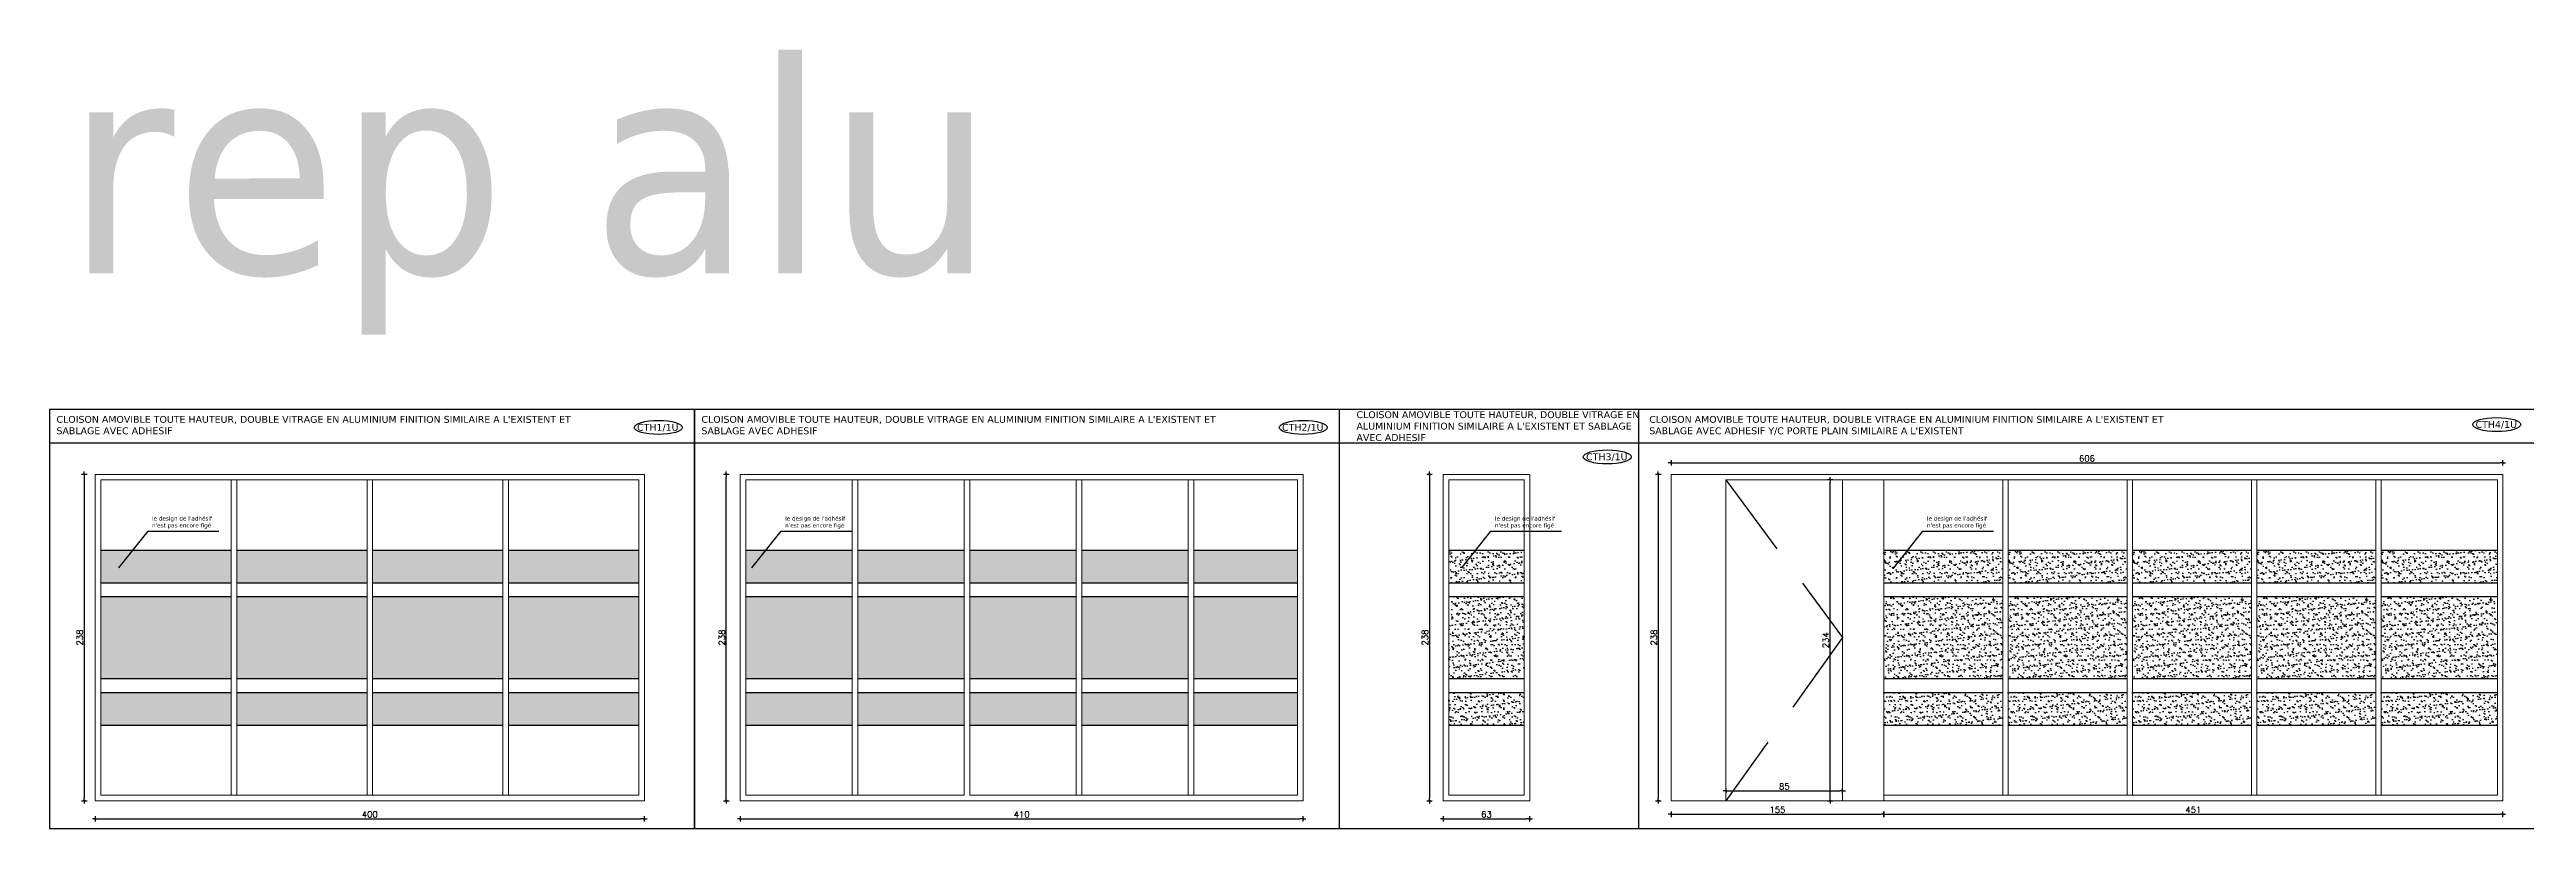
# Model space of a CAD drawing. Header units: millimetres. Extents: x 253 to 682, y -1208 to -847.
# Drawn here: x 604.66 to 622.71, y -1082.32 to -1076.64 of the extents above; entities that cross this region are included whole.
import ezdxf
from ezdxf.enums import TextEntityAlignment as Align

# ---------------------------------------------------------------- set-up
doc = ezdxf.new("R2010")
doc.units = ezdxf.units.MM
doc.header["$LTSCALE"] = 10
doc.header["$MEASUREMENT"] = 0
doc.header["$PDMODE"] = 35
doc.linetypes.add('HIDDEN', pattern=[0.375, 0.25, -0.125])
for name, color, linetype in [('COTATION', 203, 'Continuous'), ('HACHURE', 252, 'Continuous'), ('rev sol', 253, 'Continuous'), ('TEXTE', 1, 'Continuous')]:
    doc.layers.add(name, color=color, linetype=linetype)
doc.layers.add('men-porte', color=30, linetype='Continuous', lineweight=5)
doc.styles.get("Standard").update_dxf_attribs({"font": 'txt.shx'})
doc.styles.add('Verdana', font='verdana.ttf')
doc.dimstyles.new('Cote(1 20)', dxfattribs={"dimtxt": 0.045, "dimasz": 0.02, "dimexe": 0.2, "dimexo": 0.6, "dimgap": 0.01, "dimtad": 1, "dimdec": 0, "dimlfac": 100, "dimzin": 5, "dimdsep": 46, "dimtxsty": 'Standard', "dimblk1": 'DIM', "dimblk2": 'DIM', "dimsah": 1, "dimcen": 0.05, "dimdle": 0.1, "dimse1": 1, "dimse2": 1, "dimclrt": 256, "dimadec": 0, "dimazin": 0, "dimtfac": 1, "dimtdec": 0, "dimtmove": 2, "dimatfit": 3, "dimldrblk": 'DIM', "dimfxl": 1, "dimtolj": 1, "dimtzin": 0, "dimarcsym": 0})

# ---------------------------------------------------------------- blocks, each defined once
blk = doc.blocks.new('DIM')
for p, q in [((-0.2, 0), (-1, 0)), ((0, 0.2), (0, 1)), ((0.2, 0), (1, 0)), ((0, -1), (0, -0.2))]:
    blk.add_line(p, q)
blk.add_circle((0, 0), 0.2)
blk = doc.blocks.new('*D18473')
at = {"layer": 'COTATION', "color": 0, "lineweight": -2, "ltscale": 0.02, "transparency": 16777216}
blk.add_line((604.915, -1079.759), (604.915, -1082.099), dxfattribs=at)
at = {"layer": 'Defpoints', "color": 0, "ltscale": 0.02, "transparency": 16777216}
for p in [(604.995, -1079.739), (604.915, -1082.119), (604.995, -1082.119)]:
    blk.add_point(p, dxfattribs=at)
at = {"layer": 'COTATION', "color": 0, "lineweight": -2, "ltscale": 0.02, "transparency": 16777216, "xscale": 0.02, "yscale": 0.02, "zscale": 0.02}
for p, rotation in [((604.915, -1079.739), 90), ((604.915, -1082.119), 270)]:
    blk.add_blockref('DIM', p, dxfattribs=dict(at, rotation=rotation))
at = {"layer": 'COTATION', "ltscale": 0.02, "transparency": 16777216, "insert": (604.882, -1080.929), "char_height": 0.045, "attachment_point": 5, "rotation": 90}
blk.add_mtext('\\A1;238', dxfattribs=at)
blk = doc.blocks.new('*D18474')
at = {"layer": 'COTATION', "color": 0, "lineweight": -2, "ltscale": 0.02, "transparency": 16777216}
blk.add_line((605.015, -1082.251), (608.975, -1082.251), dxfattribs=at)
at = {"layer": 'Defpoints', "color": 0, "ltscale": 0.02, "transparency": 16777216}
for p in [(604.995, -1082.079), (608.995, -1082.079), (608.995, -1082.251)]:
    blk.add_point(p, dxfattribs=at)
at = {"layer": 'COTATION', "color": 0, "lineweight": -2, "ltscale": 0.02, "transparency": 16777216, "xscale": 0.02, "yscale": 0.02, "zscale": 0.02, "rotation": 180}
blk.add_blockref('DIM', (604.995, -1082.251), dxfattribs=at)
at = {"layer": 'COTATION', "color": 0, "lineweight": -2, "ltscale": 0.02, "transparency": 16777216, "xscale": 0.02, "yscale": 0.02, "zscale": 0.02}
blk.add_blockref('DIM', (608.995, -1082.251), dxfattribs=at)
at = {"layer": 'COTATION', "ltscale": 0.02, "transparency": 16777216, "insert": (606.995, -1082.219), "char_height": 0.045, "attachment_point": 5}
blk.add_mtext('\\A1;400', dxfattribs=at)
blk = doc.blocks.new('*D18475')
at = {"layer": 'COTATION', "color": 0, "lineweight": -2, "ltscale": 0.02, "transparency": 16777216}
blk.add_line((609.592, -1082.099), (609.592, -1079.759), dxfattribs=at)
at = {"layer": 'Defpoints', "color": 0, "ltscale": 0.02, "transparency": 16777216}
for p in [(609.592, -1079.739), (609.694, -1079.739), (609.694, -1082.119)]:
    blk.add_point(p, dxfattribs=at)
at = {"layer": 'COTATION', "color": 0, "lineweight": -2, "ltscale": 0.02, "transparency": 16777216, "xscale": 0.02, "yscale": 0.02, "zscale": 0.02}
for p, rotation in [((609.592, -1079.739), 90), ((609.592, -1082.119), 270)]:
    blk.add_blockref('DIM', p, dxfattribs=dict(at, rotation=rotation))
at = {"layer": 'COTATION', "ltscale": 0.02, "transparency": 16777216, "insert": (609.56, -1080.929), "char_height": 0.045, "attachment_point": 5, "rotation": 90}
blk.add_mtext('\\A1;238', dxfattribs=at)
blk = doc.blocks.new('*D18476')
at = {"layer": 'COTATION', "color": 0, "lineweight": -2, "ltscale": 0.02, "transparency": 16777216}
blk.add_line((609.714, -1082.251), (613.774, -1082.251), dxfattribs=at)
at = {"layer": 'Defpoints', "color": 0, "ltscale": 0.02, "transparency": 16777216}
for p in [(609.694, -1082.119), (613.794, -1082.119), (613.794, -1082.251)]:
    blk.add_point(p, dxfattribs=at)
at = {"layer": 'COTATION', "color": 0, "lineweight": -2, "ltscale": 0.02, "transparency": 16777216, "xscale": 0.02, "yscale": 0.02, "zscale": 0.02, "rotation": 180}
blk.add_blockref('DIM', (609.694, -1082.251), dxfattribs=at)
at = {"layer": 'COTATION', "color": 0, "lineweight": -2, "ltscale": 0.02, "transparency": 16777216, "xscale": 0.02, "yscale": 0.02, "zscale": 0.02}
blk.add_blockref('DIM', (613.794, -1082.251), dxfattribs=at)
at = {"layer": 'COTATION', "ltscale": 0.02, "transparency": 16777216, "insert": (611.744, -1082.219), "char_height": 0.045, "attachment_point": 5}
blk.add_mtext('\\A1;410', dxfattribs=at)
blk = doc.blocks.new('*D18477')
at = {"layer": 'COTATION', "color": 0, "lineweight": -2, "ltscale": 0.02, "transparency": 16777216}
blk.add_line((614.715, -1079.759), (614.715, -1082.099), dxfattribs=at)
at = {"layer": 'Defpoints', "color": 0, "ltscale": 0.02, "transparency": 16777216}
for p in [(614.815, -1079.739), (614.715, -1082.119), (614.815, -1082.119)]:
    blk.add_point(p, dxfattribs=at)
at = {"layer": 'COTATION', "color": 0, "lineweight": -2, "ltscale": 0.02, "transparency": 16777216, "xscale": 0.02, "yscale": 0.02, "zscale": 0.02}
for p, rotation in [((614.715, -1079.739), 90), ((614.715, -1082.119), 270)]:
    blk.add_blockref('DIM', p, dxfattribs=dict(at, rotation=rotation))
at = {"layer": 'COTATION', "ltscale": 0.02, "transparency": 16777216, "insert": (614.682, -1080.929), "char_height": 0.045, "attachment_point": 5, "rotation": 90}
blk.add_mtext('\\A1;238', dxfattribs=at)
blk = doc.blocks.new('*D18478')
at = {"layer": 'COTATION', "color": 0, "lineweight": -2, "ltscale": 0.02, "transparency": 16777216}
blk.add_line((614.835, -1082.251), (615.425, -1082.251), dxfattribs=at)
at = {"layer": 'Defpoints', "color": 0, "ltscale": 0.02, "transparency": 16777216}
for p in [(614.815, -1082.119), (615.445, -1082.119), (615.445, -1082.251)]:
    blk.add_point(p, dxfattribs=at)
at = {"layer": 'COTATION', "color": 0, "lineweight": -2, "ltscale": 0.02, "transparency": 16777216, "xscale": 0.02, "yscale": 0.02, "zscale": 0.02, "rotation": 180}
blk.add_blockref('DIM', (614.815, -1082.251), dxfattribs=at)
at = {"layer": 'COTATION', "color": 0, "lineweight": -2, "ltscale": 0.02, "transparency": 16777216, "xscale": 0.02, "yscale": 0.02, "zscale": 0.02}
blk.add_blockref('DIM', (615.445, -1082.251), dxfattribs=at)
at = {"layer": 'COTATION', "ltscale": 0.02, "transparency": 16777216, "insert": (615.13, -1082.219), "char_height": 0.045, "attachment_point": 5}
blk.add_mtext('\\A1;63', dxfattribs=at)
blk = doc.blocks.new('*D18479')
at = {"layer": 'COTATION', "color": 0, "lineweight": -2, "ltscale": 0.02, "transparency": 16777216}
blk.add_line((616.382, -1079.759), (616.382, -1082.099), dxfattribs=at)
at = {"layer": 'Defpoints', "color": 0, "ltscale": 0.02, "transparency": 16777216}
for p in [(616.475, -1079.739), (616.382, -1082.119), (616.475, -1082.119)]:
    blk.add_point(p, dxfattribs=at)
at = {"layer": 'COTATION', "color": 0, "lineweight": -2, "ltscale": 0.02, "transparency": 16777216, "xscale": 0.02, "yscale": 0.02, "zscale": 0.02}
for p, rotation in [((616.382, -1079.739), 90), ((616.382, -1082.119), 270)]:
    blk.add_blockref('DIM', p, dxfattribs=dict(at, rotation=rotation))
at = {"layer": 'COTATION', "ltscale": 0.02, "transparency": 16777216, "insert": (616.35, -1080.929), "char_height": 0.045, "attachment_point": 5, "rotation": 90}
blk.add_mtext('\\A1;238', dxfattribs=at)
blk = doc.blocks.new('*D18480')
at = {"layer": 'COTATION', "color": 0, "lineweight": -2, "ltscale": 0.02, "transparency": 16777216}
blk.add_line((617.634, -1082.099), (617.634, -1079.799), dxfattribs=at)
at = {"layer": 'Defpoints', "color": 0, "ltscale": 0.02, "transparency": 16777216}
for p in [(617.634, -1079.779), (617.725, -1079.779), (617.725, -1082.119)]:
    blk.add_point(p, dxfattribs=at)
at = {"layer": 'COTATION', "color": 0, "lineweight": -2, "ltscale": 0.02, "transparency": 16777216, "xscale": 0.02, "yscale": 0.02, "zscale": 0.02}
for p, rotation in [((617.634, -1079.779), 90), ((617.634, -1082.119), 270)]:
    blk.add_blockref('DIM', p, dxfattribs=dict(at, rotation=rotation))
at = {"layer": 'COTATION', "ltscale": 0.02, "transparency": 16777216, "insert": (617.602, -1080.949), "char_height": 0.045, "attachment_point": 5, "rotation": 90}
blk.add_mtext('\\A1;234', dxfattribs=at)
blk = doc.blocks.new('*D18481')
at = {"layer": 'COTATION', "color": 0, "lineweight": -2, "ltscale": 0.02, "transparency": 16777216}
blk.add_line((616.495, -1082.218), (618.005, -1082.218), dxfattribs=at)
at = {"layer": 'Defpoints', "color": 0, "ltscale": 0.02, "transparency": 16777216}
for p in [(616.475, -1082.119), (618.025, -1082.119), (618.025, -1082.218)]:
    blk.add_point(p, dxfattribs=at)
at = {"layer": 'COTATION', "color": 0, "lineweight": -2, "ltscale": 0.02, "transparency": 16777216, "xscale": 0.02, "yscale": 0.02, "zscale": 0.02, "rotation": 180}
blk.add_blockref('DIM', (616.475, -1082.218), dxfattribs=at)
at = {"layer": 'COTATION', "color": 0, "lineweight": -2, "ltscale": 0.02, "transparency": 16777216, "xscale": 0.02, "yscale": 0.02, "zscale": 0.02}
blk.add_blockref('DIM', (618.025, -1082.218), dxfattribs=at)
at = {"layer": 'COTATION', "ltscale": 0.02, "transparency": 16777216, "insert": (617.25, -1082.185), "char_height": 0.045, "attachment_point": 5}
blk.add_mtext('\\A1;155', dxfattribs=at)
blk = doc.blocks.new('*D18482')
at = {"layer": 'COTATION', "color": 0, "lineweight": -2, "ltscale": 0.02, "transparency": 16777216}
blk.add_line((616.895, -1082.047), (617.705, -1082.047), dxfattribs=at)
at = {"layer": 'Defpoints', "color": 0, "ltscale": 0.02, "transparency": 16777216}
for p in [(616.875, -1081.911), (617.725, -1081.911), (617.725, -1082.047)]:
    blk.add_point(p, dxfattribs=at)
at = {"layer": 'COTATION', "color": 0, "lineweight": -2, "ltscale": 0.02, "transparency": 16777216, "xscale": 0.02, "yscale": 0.02, "zscale": 0.02, "rotation": 180}
blk.add_blockref('DIM', (616.875, -1082.047), dxfattribs=at)
at = {"layer": 'COTATION', "color": 0, "lineweight": -2, "ltscale": 0.02, "transparency": 16777216, "xscale": 0.02, "yscale": 0.02, "zscale": 0.02}
blk.add_blockref('DIM', (617.725, -1082.047), dxfattribs=at)
at = {"layer": 'COTATION', "ltscale": 0.02, "transparency": 16777216, "insert": (617.3, -1082.015), "char_height": 0.045, "attachment_point": 5}
blk.add_mtext('\\A1;85', dxfattribs=at)
blk = doc.blocks.new('*D18483')
at = {"layer": 'COTATION', "color": 0, "lineweight": -2, "ltscale": 0.02, "transparency": 16777216}
blk.add_line((616.495, -1079.655), (622.515, -1079.655), dxfattribs=at)
at = {"layer": 'Defpoints', "color": 0, "ltscale": 0.02, "transparency": 16777216}
for p in [(616.475, -1079.739), (622.535, -1079.655), (622.535, -1079.739)]:
    blk.add_point(p, dxfattribs=at)
at = {"layer": 'COTATION', "color": 0, "lineweight": -2, "ltscale": 0.02, "transparency": 16777216, "xscale": 0.02, "yscale": 0.02, "zscale": 0.02, "rotation": 180}
blk.add_blockref('DIM', (616.475, -1079.655), dxfattribs=at)
at = {"layer": 'COTATION', "color": 0, "lineweight": -2, "ltscale": 0.02, "transparency": 16777216, "xscale": 0.02, "yscale": 0.02, "zscale": 0.02}
blk.add_blockref('DIM', (622.535, -1079.655), dxfattribs=at)
at = {"layer": 'COTATION', "ltscale": 0.02, "transparency": 16777216, "insert": (619.505, -1079.623), "char_height": 0.045, "attachment_point": 5}
blk.add_mtext('\\A1;606', dxfattribs=at)
blk = doc.blocks.new('*D18484')
at = {"layer": 'COTATION', "color": 0, "lineweight": -2, "ltscale": 0.02, "transparency": 16777216}
blk.add_line((618.045, -1082.218), (622.515, -1082.218), dxfattribs=at)
at = {"layer": 'Defpoints', "color": 0, "ltscale": 0.02, "transparency": 16777216}
for p in [(618.025, -1082.119), (622.535, -1082.119), (622.535, -1082.218)]:
    blk.add_point(p, dxfattribs=at)
at = {"layer": 'COTATION', "color": 0, "lineweight": -2, "ltscale": 0.02, "transparency": 16777216, "xscale": 0.02, "yscale": 0.02, "zscale": 0.02, "rotation": 180}
blk.add_blockref('DIM', (618.025, -1082.218), dxfattribs=at)
at = {"layer": 'COTATION', "color": 0, "lineweight": -2, "ltscale": 0.02, "transparency": 16777216, "xscale": 0.02, "yscale": 0.02, "zscale": 0.02}
blk.add_blockref('DIM', (622.535, -1082.218), dxfattribs=at)
at = {"layer": 'COTATION', "ltscale": 0.02, "transparency": 16777216, "insert": (620.28, -1082.185), "char_height": 0.045, "attachment_point": 5}
blk.add_mtext('\\A1;451', dxfattribs=at)

msp = doc.modelspace()

# ---------------------------------------------------------------- hatches: boundary and pattern name
at = {"layer": 'HACHURE'}
h = msp.add_hatch(dxfattribs=at)
h.set_pattern_fill('AR-SAND', color=256, scale=0.03)
h.set_pattern_definition([(37.5, (191.942868, 1.88464), (-0.0018898007, 0.057804713), [0, -0.0456, 0, -0.051, 0, -0.04875]), (7.5, (191.94287, 1.88464), (0.053093301, 0.084664382), [0, -0.0246, 0, -0.0411, 0, -0.01575]), (327.5, (191.90597, 1.88464), (0.0934242559, 0.0001697716), [0, -0.015, 0, -0.054, 0, -0.0705]), (317.5, (191.90597, 1.88464), (0.090183798, 0.026330267), [0, -0.0075, 0, -0.0354, 0, -0.0405])])
h.paths.add_polyline_path([(605.985, -1081.229), (605.985, -1080.629), (605.035, -1080.629), (605.035, -1081.229)])
h.paths.add_polyline_path([(605.985, -1080.529), (605.985, -1080.292), (605.035, -1080.292), (605.035, -1080.529)])
h.paths.add_polyline_path([(605.985, -1081.567), (605.985, -1081.329), (605.035, -1081.329), (605.035, -1081.567)])
h.paths.add_polyline_path([(606.975, -1081.567), (606.975, -1081.329), (606.025, -1081.329), (606.025, -1081.567)])
h.paths.add_polyline_path([(606.975, -1081.229), (606.975, -1080.629), (606.025, -1080.629), (606.025, -1081.229)])
h.paths.add_polyline_path([(606.975, -1080.529), (606.975, -1080.292), (606.025, -1080.292), (606.025, -1080.529)])
h.paths.add_polyline_path([(607.965, -1080.529), (607.965, -1080.292), (607.015, -1080.292), (607.015, -1080.529)])
h.paths.add_polyline_path([(608.005, -1080.292), (608.005, -1080.529), (608.955, -1080.529), (608.955, -1080.292)])
h.paths.add_polyline_path([(607.965, -1081.229), (607.965, -1080.629), (607.015, -1080.629), (607.015, -1081.229)])
h.paths.add_polyline_path([(608.005, -1080.629), (608.005, -1081.229), (608.955, -1081.229), (608.955, -1080.629)])
h.paths.add_polyline_path([(608.005, -1081.329), (608.005, -1081.567), (608.955, -1081.567), (608.955, -1081.329)])
h.paths.add_polyline_path([(607.965, -1081.567), (607.965, -1081.329), (607.015, -1081.329), (607.015, -1081.567)])
h = msp.add_hatch(dxfattribs=at)
h.set_pattern_fill('AR-SAND', color=256, scale=0.03)
h.set_pattern_definition([(37.5, (290654.832887, 332835.75672), (-0.0018898007433, 0.0578047130704), [0, -0.0456, 0, -0.051, 0, -0.04875]), (7.5, (290654.83289, 332835.75672), (0.053093301158, 0.084664381957), [0, -0.0246, 0, -0.0411, 0, -0.01575]), (327.5, (290654.795987, 332835.75672), (0.0934242558525, 0.000169771606), [0, -0.015, 0, -0.054, 0, -0.0705]), (317.5, (290654.79599, 332835.75672), (0.090183798137, 0.026330266948), [0, -0.0075, 0, -0.0354, 0, -0.0405])])
h.paths.add_polyline_path([(610.51, -1080.529), (610.51, -1080.292), (609.734, -1080.292), (609.734, -1080.529)])
h.paths.add_polyline_path([(610.51, -1081.229), (610.51, -1080.629), (609.734, -1080.629), (609.734, -1081.229)])
h.paths.add_polyline_path([(610.51, -1081.567), (610.51, -1081.329), (609.734, -1081.329), (609.734, -1081.567)])
h.paths.add_polyline_path([(611.326, -1081.567), (611.326, -1081.329), (610.55, -1081.329), (610.55, -1081.567)])
h.paths.add_polyline_path([(611.326, -1081.229), (611.326, -1080.629), (610.55, -1080.629), (610.55, -1081.229)])
h.paths.add_polyline_path([(611.326, -1080.529), (611.326, -1080.292), (610.55, -1080.292), (610.55, -1080.529)])
h.paths.add_polyline_path([(611.366, -1080.292), (611.366, -1080.529), (612.142, -1080.529), (612.142, -1080.292)])
h.paths.add_polyline_path([(612.142, -1081.229), (612.142, -1080.629), (611.366, -1080.629), (611.366, -1081.229)])
h.paths.add_polyline_path([(612.142, -1081.567), (612.142, -1081.329), (611.366, -1081.329), (611.366, -1081.567)])
h.paths.add_polyline_path([(612.182, -1081.567), (612.958, -1081.567), (612.958, -1081.329), (612.182, -1081.329)])
h.paths.add_polyline_path([(612.182, -1080.629), (612.182, -1081.229), (612.958, -1081.229), (612.958, -1080.629)])
h.paths.add_polyline_path([(612.182, -1080.292), (612.182, -1080.529), (612.958, -1080.529), (612.958, -1080.292)])
h.paths.add_polyline_path([(612.998, -1080.292), (612.998, -1080.529), (613.754, -1080.529), (613.754, -1080.292)])
h.paths.add_polyline_path([(613.754, -1081.229), (613.754, -1080.629), (612.998, -1080.629), (612.998, -1081.229)])
h.paths.add_polyline_path([(612.998, -1081.329), (612.998, -1081.567), (613.754, -1081.567), (613.754, -1081.329)])
h = msp.add_hatch(dxfattribs=at)
h.set_pattern_fill('AR-SAND', color=256, scale=0.03)
h.set_pattern_definition([(37.5, (290655.293762, 332835.75672), (-0.0018898007433, 0.0578047130704), [0, -0.0456, 0, -0.051, 0, -0.04875]), (7.5, (290655.29376, 332835.75672), (0.053093301158, 0.084664381957), [0, -0.0246, 0, -0.0411, 0, -0.01575]), (327.5, (290655.25686, 332835.75672), (0.0934242558525, 0.000169771606), [0, -0.015, 0, -0.054, 0, -0.0705]), (317.5, (290655.25686, 332835.75672), (0.090183798137, 0.026330266948), [0, -0.0075, 0, -0.0354, 0, -0.0405])])
h.paths.add_polyline_path([(614.855, -1080.292), (614.855, -1080.529), (615.405, -1080.529), (615.405, -1080.292)])
h.paths.add_polyline_path([(615.405, -1080.629), (614.855, -1080.629), (614.855, -1081.229), (615.405, -1081.229)])
h.paths.add_polyline_path([(614.855, -1081.329), (614.855, -1081.567), (615.405, -1081.567), (615.405, -1081.329)])
h = msp.add_hatch(dxfattribs=at)
h.set_pattern_fill('AR-SAND', color=256, scale=0.03)
h.set_pattern_definition([(37.5, (290658.5388, 332835.75672), (-0.0018898007433, 0.0578047130704), [0, -0.0456, 0, -0.051, 0, -0.04875]), (7.5, (290658.5388, 332835.75672), (0.053093301158, 0.084664381957), [0, -0.0246, 0, -0.0411, 0, -0.01575]), (327.5, (290658.5019, 332835.75672), (0.0934242558525, 0.000169771606), [0, -0.015, 0, -0.054, 0, -0.0705]), (317.5, (290658.5019, 332835.75672), (0.090183798137, 0.026330266948), [0, -0.0075, 0, -0.0354, 0, -0.0405])])
h.paths.add_polyline_path([(618.025, -1080.292), (618.025, -1080.529), (618.891, -1080.529), (618.891, -1080.292)])
h.paths.add_polyline_path([(618.891, -1080.629), (618.025, -1080.629), (618.025, -1081.229), (618.891, -1081.229)])
h.paths.add_polyline_path([(618.025, -1081.329), (618.025, -1081.567), (618.891, -1081.567), (618.891, -1081.329)])
h = msp.add_hatch(dxfattribs=at)
h.set_pattern_fill('AR-SAND', color=256, scale=0.03)
h.set_pattern_definition([(37.5, (290659.4448, 332835.75672), (-0.0018898007433, 0.0578047130704), [0, -0.0456, 0, -0.051, 0, -0.04875]), (7.5, (290659.4448, 332835.75672), (0.053093301158, 0.084664381957), [0, -0.0246, 0, -0.0411, 0, -0.01575]), (327.5, (290659.4079, 332835.75672), (0.0934242558525, 0.000169771606), [0, -0.015, 0, -0.054, 0, -0.0705]), (317.5, (290659.4079, 332835.75672), (0.090183798137, 0.026330266948), [0, -0.0075, 0, -0.0354, 0, -0.0405])])
h.paths.add_polyline_path([(618.931, -1080.292), (618.931, -1080.529), (619.797, -1080.529), (619.797, -1080.292)])
h.paths.add_polyline_path([(619.797, -1080.629), (618.931, -1080.629), (618.931, -1081.229), (619.797, -1081.229)])
h.paths.add_polyline_path([(618.931, -1081.329), (618.931, -1081.567), (619.797, -1081.567), (619.797, -1081.329)])
h = msp.add_hatch(dxfattribs=at)
h.set_pattern_fill('AR-SAND', color=256, scale=0.03)
h.set_pattern_definition([(37.5, (290660.3508, 332835.75672), (-0.0018898007433, 0.0578047130704), [0, -0.0456, 0, -0.051, 0, -0.04875]), (7.5, (290660.3508, 332835.75672), (0.053093301158, 0.084664381957), [0, -0.0246, 0, -0.0411, 0, -0.01575]), (327.5, (290660.3139, 332835.75672), (0.0934242558525, 0.000169771606), [0, -0.015, 0, -0.054, 0, -0.0705]), (317.5, (290660.3139, 332835.75672), (0.090183798137, 0.026330266948), [0, -0.0075, 0, -0.0354, 0, -0.0405])])
h.paths.add_polyline_path([(619.837, -1080.292), (619.837, -1080.529), (620.703, -1080.529), (620.703, -1080.292)])
h.paths.add_polyline_path([(620.703, -1080.629), (619.837, -1080.629), (619.837, -1081.229), (620.703, -1081.229)])
h.paths.add_polyline_path([(619.837, -1081.329), (619.837, -1081.567), (620.703, -1081.567), (620.703, -1081.329)])
h = msp.add_hatch(dxfattribs=at)
h.set_pattern_fill('AR-SAND', color=256, scale=0.03)
h.set_pattern_definition([(37.5, (290661.2568, 332835.75672), (-0.0018898007433, 0.0578047130704), [0, -0.0456, 0, -0.051, 0, -0.04875]), (7.5, (290661.2568, 332835.75672), (0.053093301158, 0.084664381957), [0, -0.0246, 0, -0.0411, 0, -0.01575]), (327.5, (290661.2199, 332835.75672), (0.0934242558525, 0.000169771606), [0, -0.015, 0, -0.054, 0, -0.0705]), (317.5, (290661.2199, 332835.75672), (0.090183798137, 0.026330266948), [0, -0.0075, 0, -0.0354, 0, -0.0405])])
h.paths.add_polyline_path([(620.743, -1080.292), (620.743, -1080.529), (621.609, -1080.529), (621.609, -1080.292)])
h.paths.add_polyline_path([(621.609, -1080.629), (620.743, -1080.629), (620.743, -1081.229), (621.609, -1081.229)])
h.paths.add_polyline_path([(620.743, -1081.329), (620.743, -1081.567), (621.609, -1081.567), (621.609, -1081.329)])
h = msp.add_hatch(dxfattribs=at)
h.set_pattern_fill('AR-SAND', color=256, scale=0.03)
h.set_pattern_definition([(37.5, (290662.1628, 332835.75672), (-0.0018898007433, 0.0578047130704), [0, -0.0456, 0, -0.051, 0, -0.04875]), (7.5, (290662.1628, 332835.75672), (0.053093301158, 0.084664381957), [0, -0.0246, 0, -0.0411, 0, -0.01575]), (327.5, (290662.1259, 332835.75672), (0.0934242558525, 0.000169771606), [0, -0.015, 0, -0.054, 0, -0.0705]), (317.5, (290662.1259, 332835.75672), (0.090183798137, 0.026330266948), [0, -0.0075, 0, -0.0354, 0, -0.0405])])
h.paths.add_polyline_path([(622.495, -1081.229), (622.495, -1080.629), (621.649, -1080.629), (621.649, -1081.229)])
h.paths.add_polyline_path([(622.495, -1081.567), (622.495, -1081.329), (621.649, -1081.329), (621.649, -1081.567)])
h.paths.add_polyline_path([(622.495, -1080.529), (622.495, -1080.292), (621.649, -1080.292), (621.649, -1080.529)])

# ---------------------------------------------------------------- linework, layer by layer
at = {"ltscale": 0.02}
for p, q in [((609.36, -1079.263), (609.36, -1082.322)), ((614.059, -1082.322), (614.059, -1079.263)), ((616.241, -1082.322), (616.241, -1079.263)), ((609.36, -1082.322), (635.303, -1082.322))]:
    msp.add_line(p, q, dxfattribs=at)
for points in [[(604.662, -1079.263), (604.662, -1082.322), (609.36, -1082.322), (609.36, -1079.263)], [(604.662, -1079.263), (609.36, -1079.263)], [(609.36, -1079.263), (635.303, -1079.263)], [(604.662, -1079.509), (609.36, -1079.509)], [(609.36, -1079.509), (635.303, -1079.509)]]:
    msp.add_lwpolyline(points, dxfattribs=at)
for centre in [(609.097, -1079.397), (613.795, -1079.397), (622.49, -1079.376), (616.01, -1079.612, 0)]:
    msp.add_ellipse(centre, major_axis=(-0.175, 0), ratio=0.292535, dxfattribs=at)
at = {"layer": 'men-porte', "ltscale": 0.02}
for p, q in [((605.035, -1079.779), (605.035, -1082.079)), ((608.955, -1079.779), (605.035, -1079.779)), ((605.985, -1079.779), (605.985, -1082.079)), ((606.025, -1079.779), (606.025, -1082.079)), ((606.975, -1079.779), (606.975, -1082.079)), ((607.015, -1079.779), (607.015, -1082.079)), ((607.965, -1079.779), (607.965, -1082.079)), ((608.005, -1079.779), (608.005, -1082.079)), ((608.955, -1082.079), (608.955, -1079.779)), ((609.734, -1079.779), (609.734, -1082.079)), ((613.654, -1079.779), (609.734, -1079.779)), ((610.51, -1079.779), (610.51, -1082.079)), ((610.55, -1079.779), (610.55, -1082.079)), ((611.326, -1079.779), (611.326, -1082.079)), ((611.366, -1079.779), (611.366, -1082.079)), ((612.142, -1079.779), (612.142, -1082.079)), ((612.182, -1079.779), (612.182, -1082.079)), ((612.958, -1079.779), (612.958, -1082.079)), ((612.998, -1079.779), (612.998, -1082.079)), ((616.875, -1079.779), (616.875, -1082.119)), ((622.495, -1079.779), (616.875, -1079.779)), ((617.725, -1079.779), (617.725, -1082.119)), ((618.025, -1079.779), (618.025, -1082.119)), ((618.891, -1079.779), (618.891, -1082.079)), ((618.931, -1079.779), (618.931, -1082.079)), ((619.797, -1079.779), (619.797, -1082.079)), ((619.837, -1079.779), (619.837, -1082.079)), ((620.703, -1079.779), (620.703, -1082.079)), ((620.743, -1079.779), (620.743, -1082.079)), ((621.609, -1079.779), (621.609, -1082.079)), ((621.649, -1079.779), (621.649, -1082.079)), ((622.495, -1082.079), (622.495, -1079.779)), ((605.035, -1082.079), (608.955, -1082.079)), ((609.734, -1082.079), (611.326, -1082.079)), ((611.366, -1082.079), (613.654, -1082.079)), ((618.025, -1082.079), (622.495, -1082.079))]:
    msp.add_line(p, q, dxfattribs=at)
for points in [[(604.995, -1079.739), (604.995, -1082.119), (608.995, -1082.119), (608.995, -1079.739)], [(609.694, -1079.739), (609.694, -1082.119), (613.794, -1082.119), (613.794, -1079.739)], [(615.445, -1079.739), (615.445, -1082.119), (614.815, -1082.119), (614.815, -1079.739)], [(615.405, -1079.779), (615.405, -1082.079), (614.855, -1082.079), (614.855, -1079.779)], [(616.475, -1079.739), (616.475, -1082.119), (622.535, -1082.119), (622.535, -1079.739)]]:
    msp.add_lwpolyline(points, close=True, dxfattribs=at)
msp.add_lwpolyline([(611.366, -1082.079), (613.754, -1082.079), (613.754, -1079.779), (609.734, -1079.779), (609.734, -1082.079), (611.326, -1082.079)], dxfattribs=at)
at = {"layer": 'rev sol', "ltscale": 0.2}
for p, q in [((605.035, -1080.292), (605.985, -1080.292)), ((606.025, -1080.292), (606.975, -1080.292)), ((607.015, -1080.292), (607.965, -1080.292)), ((608.005, -1080.292), (608.955, -1080.292)), ((609.734, -1080.292), (610.51, -1080.292)), ((610.55, -1080.292), (611.326, -1080.292)), ((611.366, -1080.292), (612.142, -1080.292)), ((612.182, -1080.292), (612.958, -1080.292)), ((612.998, -1080.292), (613.754, -1080.292)), ((614.855, -1080.292), (615.405, -1080.292)), ((618.025, -1080.292), (618.891, -1080.292)), ((618.931, -1080.292), (619.797, -1080.292)), ((619.837, -1080.292), (620.703, -1080.292)), ((620.743, -1080.292), (621.609, -1080.292)), ((621.649, -1080.292), (622.495, -1080.292)), ((605.035, -1080.529), (605.985, -1080.529)), ((606.025, -1080.529), (606.975, -1080.529)), ((607.015, -1080.529), (607.965, -1080.529)), ((608.005, -1080.529), (608.955, -1080.529)), ((609.734, -1080.529), (610.51, -1080.529)), ((610.55, -1080.529), (611.326, -1080.529)), ((611.366, -1080.529), (612.142, -1080.529)), ((612.182, -1080.529), (612.958, -1080.529)), ((612.998, -1080.529), (613.754, -1080.529)), ((614.855, -1080.529), (615.405, -1080.529)), ((618.025, -1080.529), (618.891, -1080.529)), ((618.931, -1080.529), (619.797, -1080.529)), ((619.837, -1080.529), (620.703, -1080.529)), ((620.743, -1080.529), (621.609, -1080.529)), ((621.649, -1080.529), (622.495, -1080.529)), ((605.035, -1080.629), (605.985, -1080.629)), ((606.025, -1080.629), (606.975, -1080.629)), ((607.015, -1080.629), (607.965, -1080.629)), ((608.005, -1080.629), (608.955, -1080.629)), ((609.734, -1080.629), (610.51, -1080.629)), ((610.55, -1080.629), (611.326, -1080.629)), ((611.366, -1080.629), (612.142, -1080.629)), ((612.182, -1080.629), (612.958, -1080.629)), ((612.998, -1080.629), (613.754, -1080.629)), ((614.855, -1080.629), (615.405, -1080.629)), ((618.025, -1080.629), (618.891, -1080.629)), ((618.931, -1080.629), (619.797, -1080.629)), ((619.837, -1080.629), (620.703, -1080.629)), ((620.743, -1080.629), (621.609, -1080.629)), ((621.649, -1080.629), (622.495, -1080.629)), ((605.035, -1081.229), (605.985, -1081.229)), ((606.025, -1081.229), (606.975, -1081.229)), ((607.015, -1081.229), (607.965, -1081.229)), ((608.005, -1081.229), (608.955, -1081.229)), ((609.734, -1081.229), (610.51, -1081.229)), ((610.55, -1081.229), (611.326, -1081.229)), ((611.366, -1081.229), (612.142, -1081.229)), ((612.182, -1081.229), (612.958, -1081.229)), ((612.998, -1081.229), (613.754, -1081.229)), ((614.855, -1081.229), (615.405, -1081.229)), ((618.025, -1081.229), (618.891, -1081.229)), ((618.931, -1081.229), (619.797, -1081.229)), ((619.837, -1081.229), (620.703, -1081.229)), ((620.743, -1081.229), (621.609, -1081.229)), ((621.649, -1081.229), (622.495, -1081.229)), ((605.035, -1081.329), (605.985, -1081.329)), ((606.025, -1081.329), (606.975, -1081.329)), ((607.015, -1081.329), (607.965, -1081.329)), ((608.005, -1081.329), (608.955, -1081.329)), ((609.734, -1081.329), (610.51, -1081.329)), ((610.55, -1081.329), (611.326, -1081.329)), ((611.366, -1081.329), (612.142, -1081.329)), ((612.182, -1081.329), (612.958, -1081.329)), ((612.998, -1081.329), (613.754, -1081.329)), ((614.855, -1081.329), (615.405, -1081.329)), ((618.025, -1081.329), (618.891, -1081.329)), ((618.931, -1081.329), (619.797, -1081.329)), ((619.837, -1081.329), (620.703, -1081.329)), ((620.743, -1081.329), (621.609, -1081.329)), ((621.649, -1081.329), (622.495, -1081.329)), ((605.035, -1081.567), (605.985, -1081.567)), ((606.025, -1081.567), (606.975, -1081.567)), ((607.015, -1081.567), (607.965, -1081.567)), ((608.005, -1081.567), (608.955, -1081.567)), ((609.734, -1081.567), (610.51, -1081.567)), ((610.55, -1081.567), (611.326, -1081.567)), ((611.366, -1081.567), (612.142, -1081.567)), ((612.182, -1081.567), (612.958, -1081.567)), ((612.998, -1081.567), (613.754, -1081.567)), ((614.855, -1081.567), (615.405, -1081.567)), ((618.025, -1081.567), (618.891, -1081.567)), ((618.931, -1081.567), (619.797, -1081.567)), ((619.837, -1081.567), (620.703, -1081.567)), ((620.743, -1081.567), (621.609, -1081.567)), ((621.649, -1081.567), (622.495, -1081.567))]:
    msp.add_line(p, q, dxfattribs=at)
at = {"layer": 'rev sol', "linetype": 'HIDDEN', "ltscale": 0.25}
msp.add_lwpolyline([(616.875, -1079.779), (617.725, -1080.929), (616.875, -1082.119)], dxfattribs=at)
at = {"layer": 'TEXTE', "ltscale": 0.02}
for points in [[(605.166, -1080.42), (605.379, -1080.154), (605.894, -1080.154)], [(609.779, -1080.42), (609.992, -1080.154), (610.507, -1080.154)], [(614.95, -1080.42), (615.162, -1080.154), (615.678, -1080.154)], [(618.097, -1080.42), (618.309, -1080.154), (618.825, -1080.154)]]:
    msp.add_lwpolyline(points, dxfattribs=at)

# ---------------------------------------------------------------- texts
at = {"color": 1, "linetype": 'Continuous', "style": 'Verdana', "width": 0.9}
msp.add_text('rep alu', height=1.5663, rotation=360, dxfattribs=at).set_placement((604.776, -1076.707), align=Align.TOP_LEFT)
at = {"ltscale": 0.02, "char_height": 0.05, "attachment_point": 1, "style": 'Verdana'}
for s, insert, width in [("CLOISON AMOVIBLE TOUTE HAUTEUR, DOUBLE VITRAGE EN ALUMINIUM FINITION SIMILAIRE A L'EXISTENT ET SABLAGE AVEC ADHESIF ", (614.183, -1079.279, 0), 2.07164), ("CLOISON AMOVIBLE TOUTE HAUTEUR, DOUBLE VITRAGE EN ALUMINIUM FINITION SIMILAIRE A L'EXISTENT ET SABLAGE AVEC ADHESIF ", (604.712, -1079.313, 0), 3.85618), ('CTH1/1U', (608.942, -1079.371, 0), 1.38117), ("CLOISON AMOVIBLE TOUTE HAUTEUR, DOUBLE VITRAGE EN ALUMINIUM FINITION SIMILAIRE A L'EXISTENT ET SABLAGE AVEC ADHESIF ", (609.411, -1079.313, 0), 3.85618), ('CTH2/1U', (613.641, -1079.371, 0), 1.38117), ("CLOISON AMOVIBLE TOUTE HAUTEUR, DOUBLE VITRAGE EN ALUMINIUM FINITION SIMILAIRE A L'EXISTENT ET SABLAGE AVEC ADHESIF Y/C PORTE PLAIN SIMILAIRE A L'EXISTENT ", (616.316, -1079.313, 0), 3.85618), ('CTH4/1U', (622.336, -1079.35, 0), 1.38117), ('CTH3/1U', (615.856, -1079.586), 1.38117)]:
    msp.add_mtext(s, dxfattribs=dict(at, insert=insert, width=width))
at = {"layer": 'TEXTE', "ltscale": 0.02, "char_height": 0.03, "attachment_point": 1, "style": 'Verdana'}
for insert in [(605.408, -1080.046), (610.021, -1080.046), (615.192, -1080.046), (618.339, -1080.046)]:
    msp.add_mtext_dynamic_manual_height_columns("le design de l'adhésif n'est pas encore figé ", width=0.48098, gutter_width=269.496, heights=[0], dxfattribs=dict(at, insert=insert))

# ---------------------------------------------------------------- dimensions: what is measured, and where the dimension line sits
at = {"layer": 'COTATION', "ltscale": 0.02}
for base, p1, p2, picture, middle in [((622.535, -1079.655), (616.475, -1079.739), (622.535, -1079.739), '*D18483', (619.505, -1079.623)), ((617.725, -1082.047), (616.875, -1081.911), (617.725, -1081.911), '*D18482', (617.3, -1082.015)), ((608.995, -1082.251), (604.995, -1082.079), (608.995, -1082.079), '*D18474', (606.995, -1082.219)), ((613.794, -1082.251), (609.694, -1082.119), (613.794, -1082.119), '*D18476', (611.744, -1082.219)), ((615.445, -1082.251), (614.815, -1082.119), (615.445, -1082.119), '*D18478', (615.13, -1082.219)), ((618.025, -1082.218), (616.475, -1082.119), (618.025, -1082.119), '*D18481', (617.25, -1082.185)), ((622.535, -1082.218), (618.025, -1082.119), (622.535, -1082.119), '*D18484', (620.28, -1082.185))]:
    dim = msp.add_linear_dim(base=base, p1=p1, p2=p2, dimstyle='Cote(1 20)', dxfattribs=at)
    dim.commit()
    dim.dimension.update_dxf_attribs({"geometry": picture, "text_midpoint": middle})
for base, p1, p2, picture, middle in [((604.915, -1082.119), (604.995, -1079.739), (604.995, -1082.119), '*D18473', (604.882, -1080.929)), ((609.592, -1079.739), (609.694, -1082.119), (609.694, -1079.739), '*D18475', (609.56, -1080.929)), ((614.715, -1082.119), (614.815, -1079.739), (614.815, -1082.119), '*D18477', (614.682, -1080.929)), ((616.382, -1082.119), (616.475, -1079.739), (616.475, -1082.119), '*D18479', (616.35, -1080.929)), ((617.634, -1079.779), (617.725, -1082.119), (617.725, -1079.779), '*D18480', (617.602, -1080.949))]:
    dim = msp.add_linear_dim(base=base, p1=p1, p2=p2, angle=90, dimstyle='Cote(1 20)', dxfattribs=at)
    dim.commit()
    dim.dimension.update_dxf_attribs({"geometry": picture, "text_midpoint": middle})

doc.saveas('drawing.dxf')
